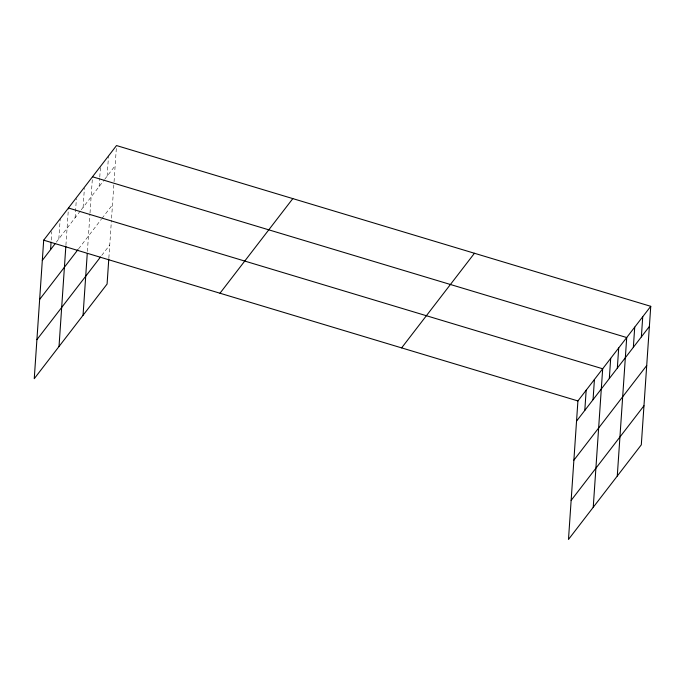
<?xml version="1.0" encoding="UTF-8"?>
<svg xmlns="http://www.w3.org/2000/svg" width="685" height="685" viewBox="0 0 685 685"><rect width="100%" height="100%" fill="white"/><g stroke="black" fill="none" stroke-linecap="round" stroke-linejoin="round"><path stroke-width="0.51" stroke-dasharray="3.42 2.57" d="M51.221 240.084L51.803 231.581M58.824 238.919L60.203 218.738M65.914 245.213L68.38 209.071M75.093 217.787L76.395 198.659M83.099 207.375L84.401 188.255M87.397 251.489L89.949 213.985M90.018 212.984L92.415 177.843M99.12 186.56L99.702 178.057M99.779 176.995L100.498 166.369M107.134 176.148L108.513 155.966M108.855 258.031L111.432 220.262M111.569 218.198L113.984 182.758M114.052 181.756L116.45 146.616M56.281 242.216L80.633 210.578M81.25 209.781L104.051 180.155M104.668 179.35L115.148 165.744M78.587 248.826L101.389 219.2M102.005 218.395L112.486 204.789M101.731 255.419L109.746 245.016"/><path stroke-width="1.03" d="M650.75 306.315L577.917 400.939L568.481 539.446L641.306 444.822L650.75 306.315L116.519 145.554L43.694 240.178L34.25 378.685L107.083 284.061L108.787 259.033M50.57 249.64L51.075 242.207M59.013 346.516L65.846 246.215M83.048 315.288L87.252 253.553M584.802 410.401L586.172 390.219M593.056 399.68L594.426 379.49M593.236 507.268L602.68 368.77L68.457 208.009M609.316 378.548L610.695 358.358M617.331 368.136L618.701 347.946M617.271 476.041L626.715 337.542L92.492 176.781M633.351 347.321L634.73 327.13M641.365 336.909L642.736 316.727M42.316 260.368L55.014 243.869M39.653 299.413L77.97 249.623M36.913 339.64L100.498 257.029M219.988 293.231L292.82 198.607M401.624 347.886L474.457 253.262M576.547 421.129L649.371 326.497M573.884 460.174L646.708 365.542M571.136 500.401L643.968 405.777M43.694 240.178L577.917 400.939"/></g></svg>
